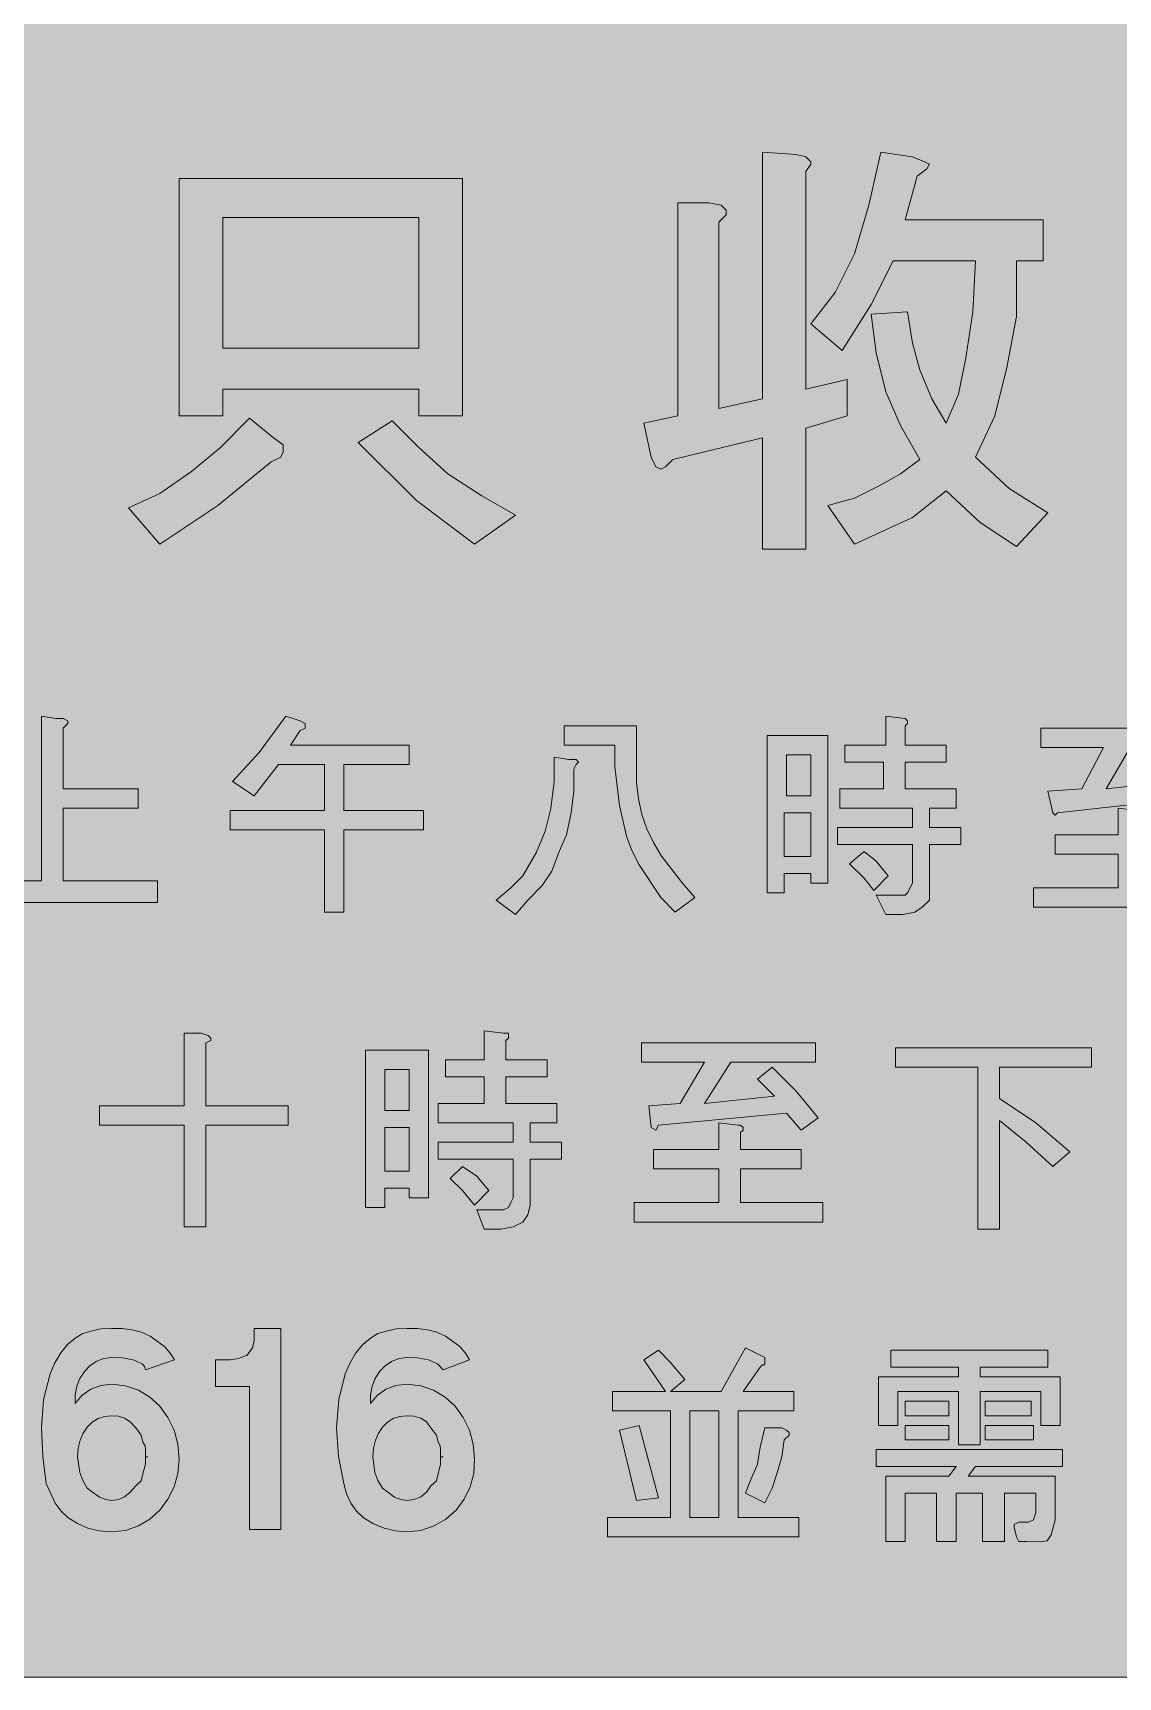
# Model space of a CAD drawing. Header units: metres. Extents: x 10 to 559, y 12 to 260.
# Drawn here: x 302.3 to 383, y 11.9 to 134.1 of the extents above; entities that cross this region are included whole.
import ezdxf

# ---------------------------------------------------------------- set-up
doc = ezdxf.new("R2010")
doc.units = ezdxf.units.M
for name, color, linetype, true_color in [('FILL_FIREBRICK_C36B00', 7, 'Continuous', 0xc36b00), ('FILL_WHITE_FFFFFF', 7, 'Continuous', 0xffffff), ('STROKE_WHITE_FFFFFF', 7, 'Continuous', 0xffffff)]:
    doc.layers.add(name, color=color, linetype=linetype, true_color=true_color)

msp = doc.modelspace()

# ---------------------------------------------------------------- hatches: boundary and pattern name
at = {"layer": 'FILL_FIREBRICK_C36B00', "true_color": 0xc36b00}
h = msp.add_hatch(color=7, dxfattribs=at)
h.dxf.hatch_style = 1
h.paths.add_polyline_path([(553.58, 259.79), (554.9, 259.38), (556.14, 258.71), (557.28, 257.76), (558.12, 256.72), (558.74, 255.51), (559.13, 254.17), (559.26, 252.72), (559.26, 18.9), (559.13, 17.71), (558.72, 16.38), (558.07, 15.05), (557.28, 13.86), (556.11, 12.94), (554.83, 12.33), (553.51, 11.99), (552.24, 11.88), (17.1, 11.88), (15.86, 11.99), (14.6, 12.33), (13.38, 12.94), (12.24, 13.86), (11.3, 15.03), (10.62, 16.31), (10.22, 17.63), (10.08, 18.9), (10.08, 252.72), (10.22, 254.07), (10.62, 255.42), (11.3, 256.66), (12.24, 257.76), (12.71, 258.27), (13.28, 258.71), (14.58, 259.38), (15.91, 259.79), (17.1, 259.92), (552.24, 259.92), (553.58, 259.79)])
at = {"layer": 'FILL_WHITE_FFFFFF', "true_color": 0xffffff}
h = msp.add_hatch(color=7, dxfattribs=at)
h.dxf.hatch_style = 1
h.paths.add_polyline_path([(350.28, 105.66), (350.28, 121.5), (352.62, 121.5), (353.52, 121.32), (353.88, 120.96), (353.88, 120.6), (353.34, 120.06), (353.34, 106.2), (356.58, 106.92), (356.58, 125.28), (359.1, 125.1), (359.82, 124.92), (360.18, 124.56), (360.18, 124.38), (359.82, 123.84), (359.82, 107.64), (362.88, 108.36), (362.88, 105.66), (359.82, 104.76), (359.82, 95.76), (356.58, 95.76), (356.58, 104.04), (349.92, 102.42), (349.38, 101.88), (349.02, 101.7), (348.66, 101.88), (348.3, 102.6), (347.76, 105.12), (350.28, 105.66)])
h = msp.add_hatch(color=7, dxfattribs=at)
h.dxf.hatch_style = 1
h.paths.add_polyline_path([(361.98, 114.84), (363.42, 117.72), (364.5, 121.32), (365.4, 125.28), (367.74, 124.92), (368.64, 124.56), (369, 124.38), (368.82, 124.02), (368.1, 123.48), (367.2, 120.24), (377.46, 120.24), (377.46, 117.18), (375.48, 117.18), (375.48, 113.04), (374.76, 109.26), (373.86, 105.66), (372.42, 102.6), (374.94, 100.26), (377.82, 98.46), (375.48, 95.94), (372.78, 97.74), (370.26, 100.08), (367.74, 98.1), (363.42, 96.12), (361.44, 99), (363.42, 99.54), (365.22, 100.44), (366.84, 101.34), (368.28, 102.42), (366.84, 104.94), (365.76, 107.46), (365.04, 110.34), (364.68, 113.22), (367.38, 113.4), (367.74, 111.06), (368.28, 109.08), (369.18, 106.92), (370.26, 105.12), (371.16, 107.28), (371.7, 109.98), (372.24, 113.4), (372.42, 117.18), (366.3, 117.18), (364.68, 113.94), (362.52, 110.52), (360.18, 112.5), (361.98, 114.84)])
h = msp.add_hatch(color=7, dxfattribs=at)
h.dxf.hatch_style = 1
h.paths.add_polyline_path([(334.26, 105.66), (331.02, 105.66), (331.02, 107.64), (316.44, 107.64), (316.44, 105.66), (313.2, 105.66), (313.2, 123.3), (334.26, 123.3), (334.26, 105.66)])
h.paths.add_polyline_path([(331.02, 120.42), (316.44, 120.42), (316.44, 110.7), (331.02, 110.7), (331.02, 120.42)], flags=16)
h = msp.add_hatch(color=7, dxfattribs=at)
h.dxf.hatch_style = 1
h.paths.add_polyline_path([(320.94, 103.5), (320.94, 102.96), (320.76, 102.6), (320.04, 102.24), (316.08, 99), (311.76, 96.12), (309.42, 98.82), (311.76, 99.9), (314.1, 101.52), (316.26, 103.32), (318.42, 105.48), (320.22, 104.04), (320.94, 103.5)])
h = msp.add_hatch(color=7, dxfattribs=at)
h.dxf.hatch_style = 1
h.paths.add_polyline_path([(331.02, 103.32), (333.18, 101.34), (335.7, 99.72), (338.22, 98.28), (335.16, 96.12), (330.84, 99.36), (326.52, 103.68), (329.04, 105.3), (331.02, 103.32)])
h = msp.add_hatch(color=7, dxfattribs=at)
h.dxf.hatch_style = 1
h.paths.add_polyline_path([(304.56, 83.16), (304.92, 82.98), (304.92, 82.8), (304.56, 82.44), (304.56, 77.94), (310.14, 77.94), (310.14, 76.5), (304.56, 76.5), (304.56, 71.1), (311.58, 71.1), (311.58, 69.48), (297.18, 69.48), (297.18, 71.1), (302.94, 71.1), (302.94, 83.34), (304.02, 83.16), (304.56, 83.16)])
h = msp.add_hatch(color=7, dxfattribs=at)
h.dxf.hatch_style = 1
h.paths.add_polyline_path([(319.14, 80.64), (321.12, 83.34), (322.2, 82.98), (322.56, 82.8), (322.56, 82.44), (322.2, 82.26), (321.48, 81.18), (330.3, 81.18), (330.3, 79.74), (325.44, 79.74), (325.44, 76.32), (331.38, 76.32), (331.38, 74.88), (325.44, 74.88), (325.44, 68.76), (324, 68.76), (324, 74.88), (316.98, 74.88), (316.98, 76.32), (324, 76.32), (324, 79.74), (320.58, 79.74), (318.78, 77.4), (317.16, 78.48), (319.14, 80.64)])
h = msp.add_hatch(color=7, dxfattribs=at)
h.dxf.hatch_style = 1
h.paths.add_polyline_path([(365.58, 79.92), (362.7, 79.92), (362.7, 81.18), (365.76, 81.18), (365.76, 83.34), (367.2, 83.16), (367.38, 82.98), (367.38, 82.8), (367.2, 82.62), (367.2, 81.18), (370.26, 81.18), (370.26, 79.92), (367.2, 79.92), (367.2, 77.94), (370.98, 77.94), (370.98, 76.5), (369, 76.5), (369, 75.06), (371.34, 75.06), (371.34, 73.8), (369, 73.8), (369, 69.66), (368.46, 69.12), (367.92, 68.76), (367.02, 68.58), (365.76, 68.58), (365.04, 70.02), (367.2, 70.02), (367.38, 70.2), (367.74, 70.92), (367.74, 73.8), (362.16, 73.8), (362.16, 75.06), (367.74, 75.06), (367.74, 76.5), (362.34, 76.5), (362.34, 77.94), (365.58, 77.94), (365.58, 79.92)])
h = msp.add_hatch(color=7, dxfattribs=at)
h.dxf.hatch_style = 1
h.paths.add_polyline_path([(347.22, 82.62), (347.22, 79.74), (347.22, 78.4), (347.35, 77.18), (347.6, 76.03), (347.97, 74.96), (348.47, 73.93), (349.08, 72.93), (350.64, 70.92), (351.54, 69.84), (350.1, 68.76), (349.02, 69.84), (347.41, 72.27), (346.87, 73.35), (346.47, 74.4), (345.95, 76.69), (345.6, 79.56), (345.6, 81.18), (341.82, 81.18), (341.82, 82.62), (347.22, 82.62)])
h = msp.add_hatch(color=7, dxfattribs=at)
h.dxf.hatch_style = 1
h.paths.add_polyline_path([(377.28, 82.44), (390.24, 82.44), (390.24, 81), (383.94, 81), (382.14, 77.94), (387.18, 78.48), (386.1, 79.74), (387, 80.46), (388.98, 78.84), (390.42, 76.86), (389.16, 75.78), (388.08, 77.22), (378.54, 76.14), (378.36, 75.96), (378.18, 76.14), (377.82, 77.76), (380.34, 77.94), (381.96, 81), (377.28, 81), (377.28, 82.44)])
h = msp.add_hatch(color=7, dxfattribs=at)
h.dxf.hatch_style = 1
h.paths.add_polyline_path([(360.18, 70.92), (360.18, 71.64), (358.2, 71.64), (358.2, 70.2), (356.94, 70.2), (356.94, 81.9), (361.44, 81.9), (361.44, 70.92), (360.18, 70.92)])
h.paths.add_polyline_path([(358.38, 80.46), (358.38, 77.4), (360.18, 77.4), (360.18, 80.46), (358.38, 80.46)], flags=16)
h.paths.add_polyline_path([(360.18, 76.14), (358.2, 76.14), (358.2, 72.9), (360.18, 72.9), (360.18, 76.14)], flags=16)
h = msp.add_hatch(color=7, dxfattribs=at)
h.dxf.hatch_style = 1
h.paths.add_polyline_path([(337.86, 70.56), (338.76, 71.46), (339.78, 73.21), (340.43, 74.79), (340.83, 76.46), (341.1, 78.48), (341.1, 80.28), (342.18, 80.1), (342.72, 80.1), (342.9, 79.92), (342.72, 79.74), (342.54, 79.38), (342.54, 77.76), (342.36, 76.14), (342, 74.52), (341.46, 73.26), (340.92, 71.82), (340.2, 70.74), (339.12, 69.66), (338.22, 68.58), (336.78, 69.66), (337.86, 70.56)])
h = msp.add_hatch(color=7, dxfattribs=at)
h.dxf.hatch_style = 1
h.paths.add_polyline_path([(376.74, 70.56), (383.04, 70.56), (383.04, 73.08), (378.36, 73.08), (378.36, 74.52), (383.04, 74.52), (383.04, 76.5), (384.48, 76.32), (384.84, 76.32), (384.84, 75.96), (384.66, 75.78), (384.66, 74.52), (389.34, 74.52), (389.34, 73.08), (384.66, 73.08), (384.66, 70.56), (390.96, 70.56), (390.96, 69.12), (376.74, 69.12), (376.74, 70.56)])
h = msp.add_hatch(color=7, dxfattribs=at)
h.dxf.hatch_style = 1
h.paths.add_polyline_path([(365.04, 72.54), (365.94, 71.46), (364.86, 70.38), (364.14, 71.28), (363.06, 72.36), (364.14, 73.26), (365.04, 72.54)])
h = msp.add_hatch(color=7, dxfattribs=at)
h.dxf.hatch_style = 1
h.paths.add_polyline_path([(335.88, 56.52), (333, 56.52), (333, 57.78), (335.88, 57.78), (335.88, 59.94), (337.32, 59.76), (337.68, 59.76), (337.68, 59.4), (337.5, 59.22), (337.5, 57.78), (340.56, 57.78), (340.56, 56.52), (337.5, 56.52), (337.5, 54.54), (341.28, 54.54), (341.28, 53.1), (339.3, 53.1), (339.3, 51.66), (341.64, 51.66), (341.64, 50.4), (339.3, 50.4), (339.3, 46.98), (339.12, 46.26), (338.76, 45.72), (338.04, 45.36), (337.14, 45.18), (335.88, 45.18), (335.34, 46.62), (337.32, 46.62), (337.68, 46.8), (337.86, 47.16), (338.04, 47.52), (338.04, 50.4), (332.46, 50.4), (332.46, 51.66), (338.04, 51.66), (338.04, 53.1), (332.46, 53.1), (332.46, 54.54), (335.88, 54.54), (335.88, 56.52)])
h = msp.add_hatch(color=7, dxfattribs=at)
h.dxf.hatch_style = 1
h.paths.add_polyline_path([(315.36, 59.58), (315.54, 59.4), (315.54, 59.22), (315.18, 59.04), (315.18, 54.36), (321.3, 54.36), (321.3, 52.92), (315.18, 52.92), (315.18, 45.36), (313.56, 45.36), (313.56, 52.92), (307.26, 52.92), (307.26, 54.36), (313.56, 54.36), (313.56, 59.76), (314.82, 59.76), (315.36, 59.58)])
h = msp.add_hatch(color=7, dxfattribs=at)
h.dxf.hatch_style = 1
h.paths.add_polyline_path([(347.58, 59.04), (360.54, 59.04), (360.54, 57.6), (354.24, 57.6), (352.26, 54.54), (357.48, 55.08), (356.22, 56.34), (357.3, 57.24), (359.1, 55.44), (360.72, 53.46), (359.46, 52.56), (358.38, 53.82), (348.84, 52.92), (348.66, 52.56), (348.3, 52.74), (348.12, 54.36), (350.46, 54.54), (352.26, 57.6), (347.58, 57.6), (347.58, 59.04)])
h = msp.add_hatch(color=7, dxfattribs=at)
h.dxf.hatch_style = 1
h.paths.add_polyline_path([(330.3, 47.52), (330.3, 48.24), (328.5, 48.24), (328.5, 46.8), (327.06, 46.8), (327.06, 58.5), (331.74, 58.5), (331.74, 47.52), (330.3, 47.52)])
h.paths.add_polyline_path([(328.5, 57.06), (328.5, 54), (330.3, 54), (330.3, 57.06), (328.5, 57.06)], flags=16)
h.paths.add_polyline_path([(330.3, 52.74), (328.5, 52.74), (328.5, 49.5), (330.3, 49.5), (330.3, 52.74)], flags=16)
h = msp.add_hatch(color=7, dxfattribs=at)
h.dxf.hatch_style = 1
h.paths.add_polyline_path([(381.06, 58.68), (381.06, 57.24), (374.22, 57.24), (374.22, 54.9), (376.92, 53.1), (379.44, 50.94), (378.18, 49.86), (376.2, 51.66), (374.22, 53.28), (374.22, 45.18), (372.6, 45.18), (372.6, 57.24), (366.48, 57.24), (366.48, 58.68), (381.06, 58.68)])
h = msp.add_hatch(color=7, dxfattribs=at)
h.dxf.hatch_style = 1
h.paths.add_polyline_path([(347.04, 47.16), (353.34, 47.16), (353.34, 49.68), (348.48, 49.68), (348.48, 51.12), (353.34, 51.12), (353.34, 53.1), (354.78, 52.92), (354.96, 52.92), (355.14, 52.74), (355.14, 52.56), (354.96, 52.38), (354.96, 51.12), (359.46, 51.12), (359.46, 49.68), (354.96, 49.68), (354.96, 47.16), (361.08, 47.16), (361.08, 45.72), (347.04, 45.72), (347.04, 47.16)])
h = msp.add_hatch(color=7, dxfattribs=at)
h.dxf.hatch_style = 1
h.paths.add_polyline_path([(335.34, 49.14), (336.24, 48.06), (335.16, 46.98), (334.26, 48.06), (333.36, 48.96), (334.26, 49.86), (335.34, 49.14)])
h = msp.add_hatch(color=7, dxfattribs=at)
h.dxf.hatch_style = 1
h.paths.add_polyline_path([(306.41, 22.95), (305.63, 23.29), (304.92, 23.76), (304.41, 24.23), (303.98, 24.82), (303.3, 26.28), (303.05, 28.28), (302.94, 30.42), (303.11, 32.52), (303.59, 34.43), (303.95, 35.26), (304.38, 35.99), (304.89, 36.6), (305.46, 37.08), (306.02, 37.42), (306.72, 37.62), (307.37, 37.78), (308.16, 37.8), (308.95, 37.81), (309.7, 37.71), (310.4, 37.52), (311.04, 37.24), (312.11, 36.46), (312.52, 35.98), (312.84, 35.46), (310.68, 34.74), (310.62, 34.98), (310.43, 35.17), (309.78, 35.46), (308.97, 35.62), (308.16, 35.64), (307.57, 35.57), (307.03, 35.36), (306.55, 35.03), (306.14, 34.61), (305.81, 34.09), (305.58, 33.51), (305.46, 32.88), (305.46, 32.22), (305.96, 32.82), (306.61, 33.28), (307.36, 33.56), (308.16, 33.66), (309.2, 33.55), (310.16, 33.22), (311.02, 32.7), (311.76, 32.02), (312.36, 31.19), (312.82, 30.24), (313.1, 29.2), (313.2, 28.08), (313.1, 27.02), (312.82, 26.02), (312.36, 25.11), (311.76, 24.3), (311.02, 23.63), (310.16, 23.12), (309.2, 22.79), (308.16, 22.68), (307.25, 22.75), (306.41, 22.95)])
h.paths.add_polyline_path([(310.68, 28.44), (310.68, 28.8), (310.66, 29.07), (310.5, 29.34), (310.37, 29.88), (309.96, 30.42), (309.55, 30.86), (309.13, 31.14), (308.67, 31.28), (308.16, 31.32), (307.64, 31.26), (307.16, 31.1), (306.73, 30.83), (306.36, 30.47), (306.06, 30.02), (305.83, 29.5), (305.69, 28.91), (305.64, 28.26), (305.8, 27.09), (306.02, 26.49), (306.36, 25.92), (307.26, 25.27), (307.73, 25.08), (308.16, 25.02), (308.67, 25.09), (309.13, 25.29), (309.55, 25.63), (309.96, 26.1), (310.37, 26.48), (310.5, 27), (310.68, 27.72), (310.68, 27.9), (310.68, 27.97), (310.68, 28.08), (310.68, 28.26), (310.68, 28.44)], flags=16)
h = msp.add_hatch(color=7, dxfattribs=at)
h.dxf.hatch_style = 1
h.paths.add_polyline_path([(318.42, 22.86), (318.42, 33.48), (315.9, 33.48), (315.9, 35.46), (316.98, 35.46), (317.61, 35.57), (318.24, 35.82), (318.65, 36.36), (318.78, 36.9), (318.78, 37.8), (320.76, 37.8), (320.76, 22.86), (318.42, 22.86)])
h = msp.add_hatch(color=7, dxfattribs=at)
h.dxf.hatch_style = 1
h.paths.add_polyline_path([(328.43, 22.95), (327.61, 23.29), (326.88, 23.76), (326.38, 24.23), (325.96, 24.82), (325.64, 25.51), (325.44, 26.28), (325.04, 28.28), (324.9, 30.42), (325.07, 32.52), (325.55, 34.43), (325.91, 35.26), (326.34, 35.99), (326.85, 36.6), (327.42, 37.08), (327.98, 37.42), (328.68, 37.62), (329.33, 37.78), (330.12, 37.8), (330.91, 37.81), (331.66, 37.71), (332.36, 37.52), (333, 37.24), (334.07, 36.46), (334.48, 35.98), (334.8, 35.46), (332.82, 34.74), (332.42, 35.17), (331.74, 35.46), (330.93, 35.62), (330.12, 35.64), (329.53, 35.57), (328.99, 35.36), (328.51, 35.03), (328.1, 34.61), (327.77, 34.09), (327.54, 33.51), (327.42, 32.88), (327.42, 32.22), (327.92, 32.82), (328.57, 33.28), (329.32, 33.56), (330.12, 33.66), (331.16, 33.55), (332.12, 33.22), (332.98, 32.7), (333.72, 32.02), (334.32, 31.19), (334.78, 30.24), (335.06, 29.2), (335.16, 28.08), (335.11, 27.02), (334.85, 26.02), (334.4, 25.11), (333.79, 24.3), (333.03, 23.63), (332.15, 23.12), (331.17, 22.79), (330.12, 22.68), (329.28, 22.75), (328.43, 22.95)])
h.paths.add_polyline_path([(332.64, 28.44), (332.64, 28.8), (332.62, 29.07), (332.46, 29.34), (332.33, 29.88), (331.92, 30.42), (331.59, 30.86), (331.16, 31.14), (330.65, 31.28), (330.12, 31.32), (329.6, 31.26), (329.12, 31.1), (328.69, 30.83), (328.32, 30.47), (328.02, 30.02), (327.79, 29.5), (327.65, 28.91), (327.6, 28.26), (327.76, 27.09), (327.98, 26.49), (328.32, 25.92), (329.22, 25.27), (329.69, 25.08), (330.12, 25.02), (330.65, 25.09), (331.16, 25.29), (331.59, 25.63), (331.92, 26.1), (332.33, 26.48), (332.46, 27), (332.64, 27.72), (332.64, 27.9), (332.64, 27.97), (332.64, 28.08), (332.64, 28.15), (332.64, 28.26), (332.64, 28.44)], flags=16)
h = msp.add_hatch(color=7, dxfattribs=at)
h.dxf.hatch_style = 1
h.paths.add_polyline_path([(347.76, 35.46), (348.84, 36.18), (349.74, 35.28), (350.82, 34.02), (349.74, 33.12), (353.52, 33.12), (355.32, 36.36), (356.76, 35.64), (356.76, 35.1), (356.58, 35.1), (356.4, 34.92), (355.14, 33.12), (358.92, 33.12), (358.92, 31.68), (354.78, 31.68), (354.78, 23.76), (359.28, 23.76), (359.28, 22.32), (345.06, 22.32), (345.06, 23.76), (349.74, 23.76), (349.74, 31.68), (345.42, 31.68), (345.42, 33.12), (349.38, 33.12), (347.76, 35.46)])
h.paths.add_polyline_path([(353.34, 31.68), (351.18, 31.68), (351.18, 23.76), (353.34, 23.76), (353.34, 31.68)], flags=16)
h = msp.add_hatch(color=7, dxfattribs=at)
h.dxf.hatch_style = 1
h.paths.add_polyline_path([(378.72, 34.2), (378.72, 30.6), (377.28, 30.6), (377.28, 33.12), (372.78, 33.12), (372.78, 29.16), (371.16, 29.16), (371.16, 33.12), (366.66, 33.12), (366.66, 30.6), (365.22, 30.6), (365.22, 34.2), (371.16, 34.2), (371.16, 34.92), (366.12, 34.92), (366.12, 36.18), (377.82, 36.18), (377.82, 34.92), (372.78, 34.92), (372.78, 34.2), (378.72, 34.2)])
h = msp.add_hatch(color=7, dxfattribs=at)
h.dxf.hatch_style = 1
h.paths.add_polyline_path([(370.44, 32.4), (370.44, 31.32), (367.2, 31.32), (367.2, 32.4), (370.44, 32.4)])
h = msp.add_hatch(color=7, dxfattribs=at)
h.dxf.hatch_style = 1
h.paths.add_polyline_path([(376.56, 32.4), (376.56, 31.32), (373.14, 31.32), (373.14, 32.4), (376.56, 32.4)])
h = msp.add_hatch(color=7, dxfattribs=at)
h.dxf.hatch_style = 1
h.paths.add_polyline_path([(348.12, 27.9), (348.84, 25.2), (347.22, 25.02), (345.96, 30.24), (347.4, 30.6), (348.12, 27.9)])
h = msp.add_hatch(color=7, dxfattribs=at)
h.dxf.hatch_style = 1
h.paths.add_polyline_path([(370.44, 30.6), (370.44, 29.52), (367.2, 29.52), (367.2, 30.6), (370.44, 30.6)])
h = msp.add_hatch(color=7, dxfattribs=at)
h.dxf.hatch_style = 1
h.paths.add_polyline_path([(376.74, 30.6), (376.74, 29.52), (373.14, 29.52), (373.14, 30.6), (376.74, 30.6)])
h = msp.add_hatch(color=7, dxfattribs=at)
h.dxf.hatch_style = 1
h.paths.add_polyline_path([(355.68, 26.46), (356.22, 27.72), (356.4, 28.98), (356.76, 30.42), (358.02, 30.42), (358.38, 30.24), (358.56, 30.06), (358.56, 29.88), (358.2, 29.52), (358.02, 28.26), (357.66, 27), (357.3, 25.92), (356.76, 24.84), (355.32, 25.56), (355.68, 26.46)])
h = msp.add_hatch(color=7, dxfattribs=at)
h.dxf.hatch_style = 1
h.paths.add_polyline_path([(378.9, 27.54), (372.42, 27.54), (371.88, 26.82), (378.36, 26.82), (378.36, 23.58), (378.06, 22.46), (377.77, 22.01), (377.25, 21.95), (376.2, 21.96), (375.66, 21.96), (375.48, 22.32), (375.3, 23.04), (375.3, 23.22), (375.66, 23.4), (376.38, 23.4), (376.74, 23.58), (376.92, 24.12), (376.92, 25.56), (374.58, 25.56), (374.58, 21.96), (372.96, 21.96), (372.96, 25.56), (370.98, 25.56), (370.98, 21.96), (369.54, 21.96), (369.54, 25.56), (367.2, 25.56), (367.2, 21.96), (365.76, 21.96), (365.76, 26.82), (370.44, 26.82), (370.98, 27.54), (365.04, 27.54), (365.04, 28.8), (378.9, 28.8), (378.9, 27.54)])

# ---------------------------------------------------------------- linework, layer by layer
at = {"layer": 'FILL_FIREBRICK_C36B00', "lineweight": 0, "true_color": 0xc36b00}
msp.add_lwpolyline([(17.1, 259.92), (552.24, 259.92), (553.58, 259.79), (554.9, 259.38), (556.14, 258.71), (557.28, 257.76), (558.12, 256.72), (558.74, 255.51), (559.13, 254.17), (559.26, 252.72), (559.26, 18.9), (559.13, 17.71), (558.72, 16.38), (558.07, 15.05), (557.28, 13.86), (556.11, 12.94), (554.83, 12.33), (553.51, 11.99), (552.24, 11.88), (17.1, 11.88)], dxfattribs=at)
at = {"layer": 'FILL_WHITE_FFFFFF', "lineweight": 0, "true_color": 0xffffff}
for points in [[(350.28, 105.66), (350.28, 121.5), (352.62, 121.5), (353.52, 121.32), (353.88, 120.96), (353.88, 120.6), (353.34, 120.06), (353.34, 106.2), (356.58, 106.92), (356.58, 125.28), (359.1, 125.1), (359.82, 124.92), (360.18, 124.56), (360.18, 124.38), (359.82, 123.84), (359.82, 107.64), (362.88, 108.36), (362.88, 105.66), (359.82, 104.76), (359.82, 95.76), (356.58, 95.76), (356.58, 104.04), (349.92, 102.42), (349.38, 101.88), (349.02, 101.7), (348.66, 101.88), (348.3, 102.6), (347.76, 105.12)], [(361.98, 114.84), (363.42, 117.72), (364.5, 121.32), (365.4, 125.28), (367.74, 124.92), (368.64, 124.56), (369, 124.38), (368.82, 124.02), (368.1, 123.48), (367.2, 120.24), (377.46, 120.24), (377.46, 117.18), (375.48, 117.18), (375.48, 113.04), (374.76, 109.26), (373.86, 105.66), (372.42, 102.6), (374.94, 100.26), (377.82, 98.46), (375.48, 95.94), (372.78, 97.74), (370.26, 100.08), (367.74, 98.1), (363.42, 96.12), (361.44, 99), (363.42, 99.54), (365.22, 100.44), (366.84, 101.34), (368.28, 102.42), (366.84, 104.94), (365.76, 107.46), (365.04, 110.34), (364.68, 113.22), (367.38, 113.4), (367.74, 111.06), (368.28, 109.08), (369.18, 106.92), (370.26, 105.12), (371.16, 107.28), (371.7, 109.98), (372.24, 113.4), (372.42, 117.18), (366.3, 117.18), (364.68, 113.94), (362.52, 110.52), (360.18, 112.5)], [(334.26, 105.66), (331.02, 105.66), (331.02, 107.64), (316.44, 107.64), (316.44, 105.66), (313.2, 105.66), (313.2, 123.3), (334.26, 123.3)], [(331.02, 120.42), (316.44, 120.42), (316.44, 110.7), (331.02, 110.7)], [(320.94, 103.5), (320.94, 102.96), (320.76, 102.6), (320.04, 102.24), (316.08, 99), (311.76, 96.12), (309.42, 98.82), (311.76, 99.9), (314.1, 101.52), (316.26, 103.32), (318.42, 105.48), (320.22, 104.04)], [(331.02, 103.32), (333.18, 101.34), (335.7, 99.72), (338.22, 98.28), (335.16, 96.12), (330.84, 99.36), (326.52, 103.68), (329.04, 105.3)], [(304.56, 83.16), (304.92, 82.98), (304.92, 82.8), (304.56, 82.44), (304.56, 77.94), (310.14, 77.94), (310.14, 76.5), (304.56, 76.5), (304.56, 71.1), (311.58, 71.1), (311.58, 69.48), (297.18, 69.48), (297.18, 71.1), (302.94, 71.1), (302.94, 83.34), (304.02, 83.16)], [(319.14, 80.64), (321.12, 83.34), (322.2, 82.98), (322.56, 82.8), (322.56, 82.44), (322.2, 82.26), (321.48, 81.18), (330.3, 81.18), (330.3, 79.74), (325.44, 79.74), (325.44, 76.32), (331.38, 76.32), (331.38, 74.88), (325.44, 74.88), (325.44, 68.76), (324, 68.76), (324, 74.88), (316.98, 74.88), (316.98, 76.32), (324, 76.32), (324, 79.74), (320.58, 79.74), (318.78, 77.4), (317.16, 78.48)], [(365.58, 79.92), (362.7, 79.92), (362.7, 81.18), (365.76, 81.18), (365.76, 83.34), (367.2, 83.16), (367.38, 82.98), (367.38, 82.8), (367.2, 82.62), (367.2, 81.18), (370.26, 81.18), (370.26, 79.92), (367.2, 79.92), (367.2, 77.94), (370.98, 77.94), (370.98, 76.5), (369, 76.5), (369, 75.06), (371.34, 75.06), (371.34, 73.8), (369, 73.8), (369, 69.66), (368.46, 69.12), (367.92, 68.76), (367.02, 68.58), (365.76, 68.58), (365.04, 70.02), (367.2, 70.02), (367.38, 70.2), (367.74, 70.92), (367.74, 73.8), (362.16, 73.8), (362.16, 75.06), (367.74, 75.06), (367.74, 76.5), (362.34, 76.5), (362.34, 77.94), (365.58, 77.94)], [(347.22, 82.62), (347.22, 79.74), (347.22, 78.4), (347.35, 77.18), (347.6, 76.03), (347.97, 74.96), (348.47, 73.93), (349.08, 72.93), (350.64, 70.92), (351.54, 69.84), (350.1, 68.76), (349.02, 69.84), (347.41, 72.27), (346.87, 73.35), (346.47, 74.4), (345.95, 76.69), (345.6, 79.56), (345.6, 81.18), (341.82, 81.18), (341.82, 82.62)], [(377.28, 82.44), (390.24, 82.44), (390.24, 81), (383.94, 81), (382.14, 77.94), (387.18, 78.48), (386.1, 79.74), (387, 80.46), (388.98, 78.84), (390.42, 76.86), (389.16, 75.78), (388.08, 77.22), (378.54, 76.14), (378.36, 75.96), (378.18, 76.14), (377.82, 77.76), (380.34, 77.94), (381.96, 81), (377.28, 81)], [(360.18, 70.92), (360.18, 71.64), (358.2, 71.64), (358.2, 70.2), (356.94, 70.2), (356.94, 81.9), (361.44, 81.9), (361.44, 70.92)], [(337.86, 70.56), (338.76, 71.46), (339.78, 73.21), (340.43, 74.79), (340.83, 76.46), (341.1, 78.48), (341.1, 80.28), (342.18, 80.1), (342.72, 80.1), (342.9, 79.92), (342.72, 79.74), (342.54, 79.38), (342.54, 77.76), (342.36, 76.14), (342, 74.52), (341.46, 73.26), (340.92, 71.82), (340.2, 70.74), (339.12, 69.66), (338.22, 68.58), (336.78, 69.66)], [(358.38, 80.46), (358.38, 77.4), (360.18, 77.4), (360.18, 80.46)], [(360.18, 76.14), (358.2, 76.14), (358.2, 72.9), (360.18, 72.9)], [(376.74, 70.56), (383.04, 70.56), (383.04, 73.08), (378.36, 73.08), (378.36, 74.52), (383.04, 74.52), (383.04, 76.5), (384.48, 76.32), (384.84, 76.32), (384.84, 75.96), (384.66, 75.78), (384.66, 74.52), (389.34, 74.52), (389.34, 73.08), (384.66, 73.08), (384.66, 70.56), (390.96, 70.56), (390.96, 69.12), (376.74, 69.12)], [(365.04, 72.54), (365.94, 71.46), (364.86, 70.38), (364.14, 71.28), (363.06, 72.36), (364.14, 73.26)], [(335.88, 56.52), (333, 56.52), (333, 57.78), (335.88, 57.78), (335.88, 59.94), (337.32, 59.76), (337.68, 59.76), (337.68, 59.4), (337.5, 59.22), (337.5, 57.78), (340.56, 57.78), (340.56, 56.52), (337.5, 56.52), (337.5, 54.54), (341.28, 54.54), (341.28, 53.1), (339.3, 53.1), (339.3, 51.66), (341.64, 51.66), (341.64, 50.4), (339.3, 50.4), (339.3, 46.98), (339.12, 46.26), (338.76, 45.72), (338.04, 45.36), (337.14, 45.18), (335.88, 45.18), (335.34, 46.62), (337.32, 46.62), (337.68, 46.8), (337.86, 47.16), (338.04, 47.52), (338.04, 50.4), (332.46, 50.4), (332.46, 51.66), (338.04, 51.66), (338.04, 53.1), (332.46, 53.1), (332.46, 54.54), (335.88, 54.54)], [(315.36, 59.58), (315.54, 59.4), (315.54, 59.22), (315.18, 59.04), (315.18, 54.36), (321.3, 54.36), (321.3, 52.92), (315.18, 52.92), (315.18, 45.36), (313.56, 45.36), (313.56, 52.92), (307.26, 52.92), (307.26, 54.36), (313.56, 54.36), (313.56, 59.76), (314.82, 59.76)], [(347.58, 59.04), (360.54, 59.04), (360.54, 57.6), (354.24, 57.6), (352.26, 54.54), (357.48, 55.08), (356.22, 56.34), (357.3, 57.24), (359.1, 55.44), (360.72, 53.46), (359.46, 52.56), (358.38, 53.82), (348.84, 52.92), (348.66, 52.56), (348.3, 52.74), (348.12, 54.36), (350.46, 54.54), (352.26, 57.6), (347.58, 57.6)], [(330.3, 47.52), (330.3, 48.24), (328.5, 48.24), (328.5, 46.8), (327.06, 46.8), (327.06, 58.5), (331.74, 58.5), (331.74, 47.52)], [(381.06, 58.68), (381.06, 57.24), (374.22, 57.24), (374.22, 54.9), (376.92, 53.1), (379.44, 50.94), (378.18, 49.86), (376.2, 51.66), (374.22, 53.28), (374.22, 45.18), (372.6, 45.18), (372.6, 57.24), (366.48, 57.24), (366.48, 58.68)], [(328.5, 57.06), (328.5, 54), (330.3, 54), (330.3, 57.06)], [(330.3, 52.74), (328.5, 52.74), (328.5, 49.5), (330.3, 49.5)], [(347.04, 47.16), (353.34, 47.16), (353.34, 49.68), (348.48, 49.68), (348.48, 51.12), (353.34, 51.12), (353.34, 53.1), (354.78, 52.92), (354.96, 52.92), (355.14, 52.74), (355.14, 52.56), (354.96, 52.38), (354.96, 51.12), (359.46, 51.12), (359.46, 49.68), (354.96, 49.68), (354.96, 47.16), (361.08, 47.16), (361.08, 45.72), (347.04, 45.72)], [(335.34, 49.14), (336.24, 48.06), (335.16, 46.98), (334.26, 48.06), (333.36, 48.96), (334.26, 49.86)], [(306.41, 22.95), (305.63, 23.29), (304.92, 23.76), (304.41, 24.23), (303.98, 24.82), (303.3, 26.28), (303.05, 28.28), (302.94, 30.42), (303.11, 32.52), (303.59, 34.43), (303.95, 35.26), (304.38, 35.99), (304.89, 36.6), (305.46, 37.08), (306.02, 37.42), (306.72, 37.62), (307.37, 37.78), (308.16, 37.8), (308.95, 37.81), (309.7, 37.71), (310.4, 37.52), (311.04, 37.24), (312.11, 36.46), (312.52, 35.98), (312.84, 35.46), (310.68, 34.74), (310.62, 34.98), (310.43, 35.17), (309.78, 35.46), (308.97, 35.62), (308.16, 35.64), (307.57, 35.57), (307.03, 35.36), (306.55, 35.03), (306.14, 34.61), (305.81, 34.09), (305.58, 33.51), (305.46, 32.88), (305.46, 32.22), (305.96, 32.82), (306.61, 33.28), (307.36, 33.56), (308.16, 33.66), (309.2, 33.55), (310.16, 33.22), (311.02, 32.7), (311.76, 32.02), (312.36, 31.19), (312.82, 30.24), (313.1, 29.2), (313.2, 28.08), (313.1, 27.02), (312.82, 26.02), (312.36, 25.11), (311.76, 24.3), (311.02, 23.63), (310.16, 23.12), (309.2, 22.79), (308.16, 22.68), (307.25, 22.75)], [(318.42, 22.86), (318.42, 33.48), (315.9, 33.48), (315.9, 35.46), (316.98, 35.46), (317.61, 35.57), (318.24, 35.82), (318.65, 36.36), (318.78, 36.9), (318.78, 37.8), (320.76, 37.8), (320.76, 22.86)], [(328.43, 22.95), (327.61, 23.29), (326.88, 23.76), (326.38, 24.23), (325.96, 24.82), (325.64, 25.51), (325.44, 26.28), (325.04, 28.28), (324.9, 30.42), (325.07, 32.52), (325.55, 34.43), (325.91, 35.26), (326.34, 35.99), (326.85, 36.6), (327.42, 37.08), (327.98, 37.42), (328.68, 37.62), (329.33, 37.78), (330.12, 37.8), (330.91, 37.81), (331.66, 37.71), (332.36, 37.52), (333, 37.24), (334.07, 36.46), (334.48, 35.98), (334.8, 35.46), (332.82, 34.74), (332.42, 35.17), (331.74, 35.46), (330.93, 35.62), (330.12, 35.64), (329.53, 35.57), (328.99, 35.36), (328.51, 35.03), (328.1, 34.61), (327.77, 34.09), (327.54, 33.51), (327.42, 32.88), (327.42, 32.22), (327.92, 32.82), (328.57, 33.28), (329.32, 33.56), (330.12, 33.66), (331.16, 33.55), (332.12, 33.22), (332.98, 32.7), (333.72, 32.02), (334.32, 31.19), (334.78, 30.24), (335.06, 29.2), (335.16, 28.08), (335.11, 27.02), (334.85, 26.02), (334.4, 25.11), (333.79, 24.3), (333.03, 23.63), (332.15, 23.12), (331.17, 22.79), (330.12, 22.68), (329.28, 22.75)], [(347.76, 35.46), (348.84, 36.18), (349.74, 35.28), (350.82, 34.02), (349.74, 33.12), (353.52, 33.12), (355.32, 36.36), (356.76, 35.64), (356.76, 35.1), (356.58, 35.1), (356.4, 34.92), (355.14, 33.12), (358.92, 33.12), (358.92, 31.68), (354.78, 31.68), (354.78, 23.76), (359.28, 23.76), (359.28, 22.32), (345.06, 22.32), (345.06, 23.76), (349.74, 23.76), (349.74, 31.68), (345.42, 31.68), (345.42, 33.12), (349.38, 33.12)], [(378.72, 34.2), (378.72, 30.6), (377.28, 30.6), (377.28, 33.12), (372.78, 33.12), (372.78, 29.16), (371.16, 29.16), (371.16, 33.12), (366.66, 33.12), (366.66, 30.6), (365.22, 30.6), (365.22, 34.2), (371.16, 34.2), (371.16, 34.92), (366.12, 34.92), (366.12, 36.18), (377.82, 36.18), (377.82, 34.92), (372.78, 34.92), (372.78, 34.2)], [(370.44, 32.4), (370.44, 31.32), (367.2, 31.32), (367.2, 32.4)], [(376.56, 32.4), (376.56, 31.32), (373.14, 31.32), (373.14, 32.4)], [(310.68, 28.44), (310.68, 28.8), (310.66, 29.07), (310.5, 29.34), (310.37, 29.88), (309.96, 30.42), (309.55, 30.86), (309.13, 31.14), (308.67, 31.28), (308.16, 31.32), (307.64, 31.26), (307.16, 31.1), (306.73, 30.83), (306.36, 30.47), (306.06, 30.02), (305.83, 29.5), (305.69, 28.91), (305.64, 28.26), (305.8, 27.09), (306.02, 26.49), (306.36, 25.92), (307.26, 25.27), (307.73, 25.08), (308.16, 25.02), (308.67, 25.09), (309.13, 25.29), (309.55, 25.63), (309.96, 26.1), (310.37, 26.48), (310.5, 27), (310.68, 27.72), (310.68, 27.9), (310.68, 27.97), (310.68, 28.08), (310.68, 28.26)], [(332.64, 28.44), (332.64, 28.8), (332.62, 29.07), (332.46, 29.34), (332.33, 29.88), (331.92, 30.42), (331.59, 30.86), (331.16, 31.14), (330.65, 31.28), (330.12, 31.32), (329.6, 31.26), (329.12, 31.1), (328.69, 30.83), (328.32, 30.47), (328.02, 30.02), (327.79, 29.5), (327.65, 28.91), (327.6, 28.26), (327.76, 27.09), (327.98, 26.49), (328.32, 25.92), (329.22, 25.27), (329.69, 25.08), (330.12, 25.02), (330.65, 25.09), (331.16, 25.29), (331.59, 25.63), (331.92, 26.1), (332.33, 26.48), (332.46, 27), (332.64, 27.72), (332.64, 27.9), (332.64, 27.97), (332.64, 28.08), (332.64, 28.15), (332.64, 28.26)], [(348.12, 27.9), (348.84, 25.2), (347.22, 25.02), (345.96, 30.24), (347.4, 30.6)], [(353.34, 31.68), (351.18, 31.68), (351.18, 23.76), (353.34, 23.76)], [(370.44, 30.6), (370.44, 29.52), (367.2, 29.52), (367.2, 30.6)], [(376.74, 30.6), (376.74, 29.52), (373.14, 29.52), (373.14, 30.6)], [(355.68, 26.46), (356.22, 27.72), (356.4, 28.98), (356.76, 30.42), (358.02, 30.42), (358.38, 30.24), (358.56, 30.06), (358.56, 29.88), (358.2, 29.52), (358.02, 28.26), (357.66, 27), (357.3, 25.92), (356.76, 24.84), (355.32, 25.56)], [(378.9, 27.54), (372.42, 27.54), (371.88, 26.82), (378.36, 26.82), (378.36, 23.58), (378.06, 22.46), (377.77, 22.01), (377.25, 21.95), (376.2, 21.96), (375.66, 21.96), (375.48, 22.32), (375.3, 23.04), (375.3, 23.22), (375.66, 23.4), (376.38, 23.4), (376.74, 23.58), (376.92, 24.12), (376.92, 25.56), (374.58, 25.56), (374.58, 21.96), (372.96, 21.96), (372.96, 25.56), (370.98, 25.56), (370.98, 21.96), (369.54, 21.96), (369.54, 25.56), (367.2, 25.56), (367.2, 21.96), (365.76, 21.96), (365.76, 26.82), (370.44, 26.82), (370.98, 27.54), (365.04, 27.54), (365.04, 28.8), (378.9, 28.8)]]:
    msp.add_lwpolyline(points, close=True, dxfattribs=at)
at = {"layer": 'STROKE_WHITE_FFFFFF', "lineweight": 0, "true_color": 0xffffff}
for points in [[(310.68, 28.26), (310.86, 28.26)], [(310.68, 28.26), (310.86, 28.26)], [(310.68, 28.26), (310.86, 28.26)], [(310.68, 28.26), (310.86, 28.26)], [(310.68, 28.26), (310.86, 28.26)], [(310.68, 28.26), (310.86, 28.26)], [(332.64, 28.26), (332.82, 28.26)], [(332.64, 28.26), (332.82, 28.26)], [(332.64, 28.26), (332.82, 28.26)], [(332.64, 28.26), (332.82, 28.26)], [(332.64, 28.26), (332.82, 28.26)], [(332.64, 28.26), (332.82, 28.26)]]:
    msp.add_lwpolyline(points, dxfattribs=at)

doc.saveas('drawing.dxf')
